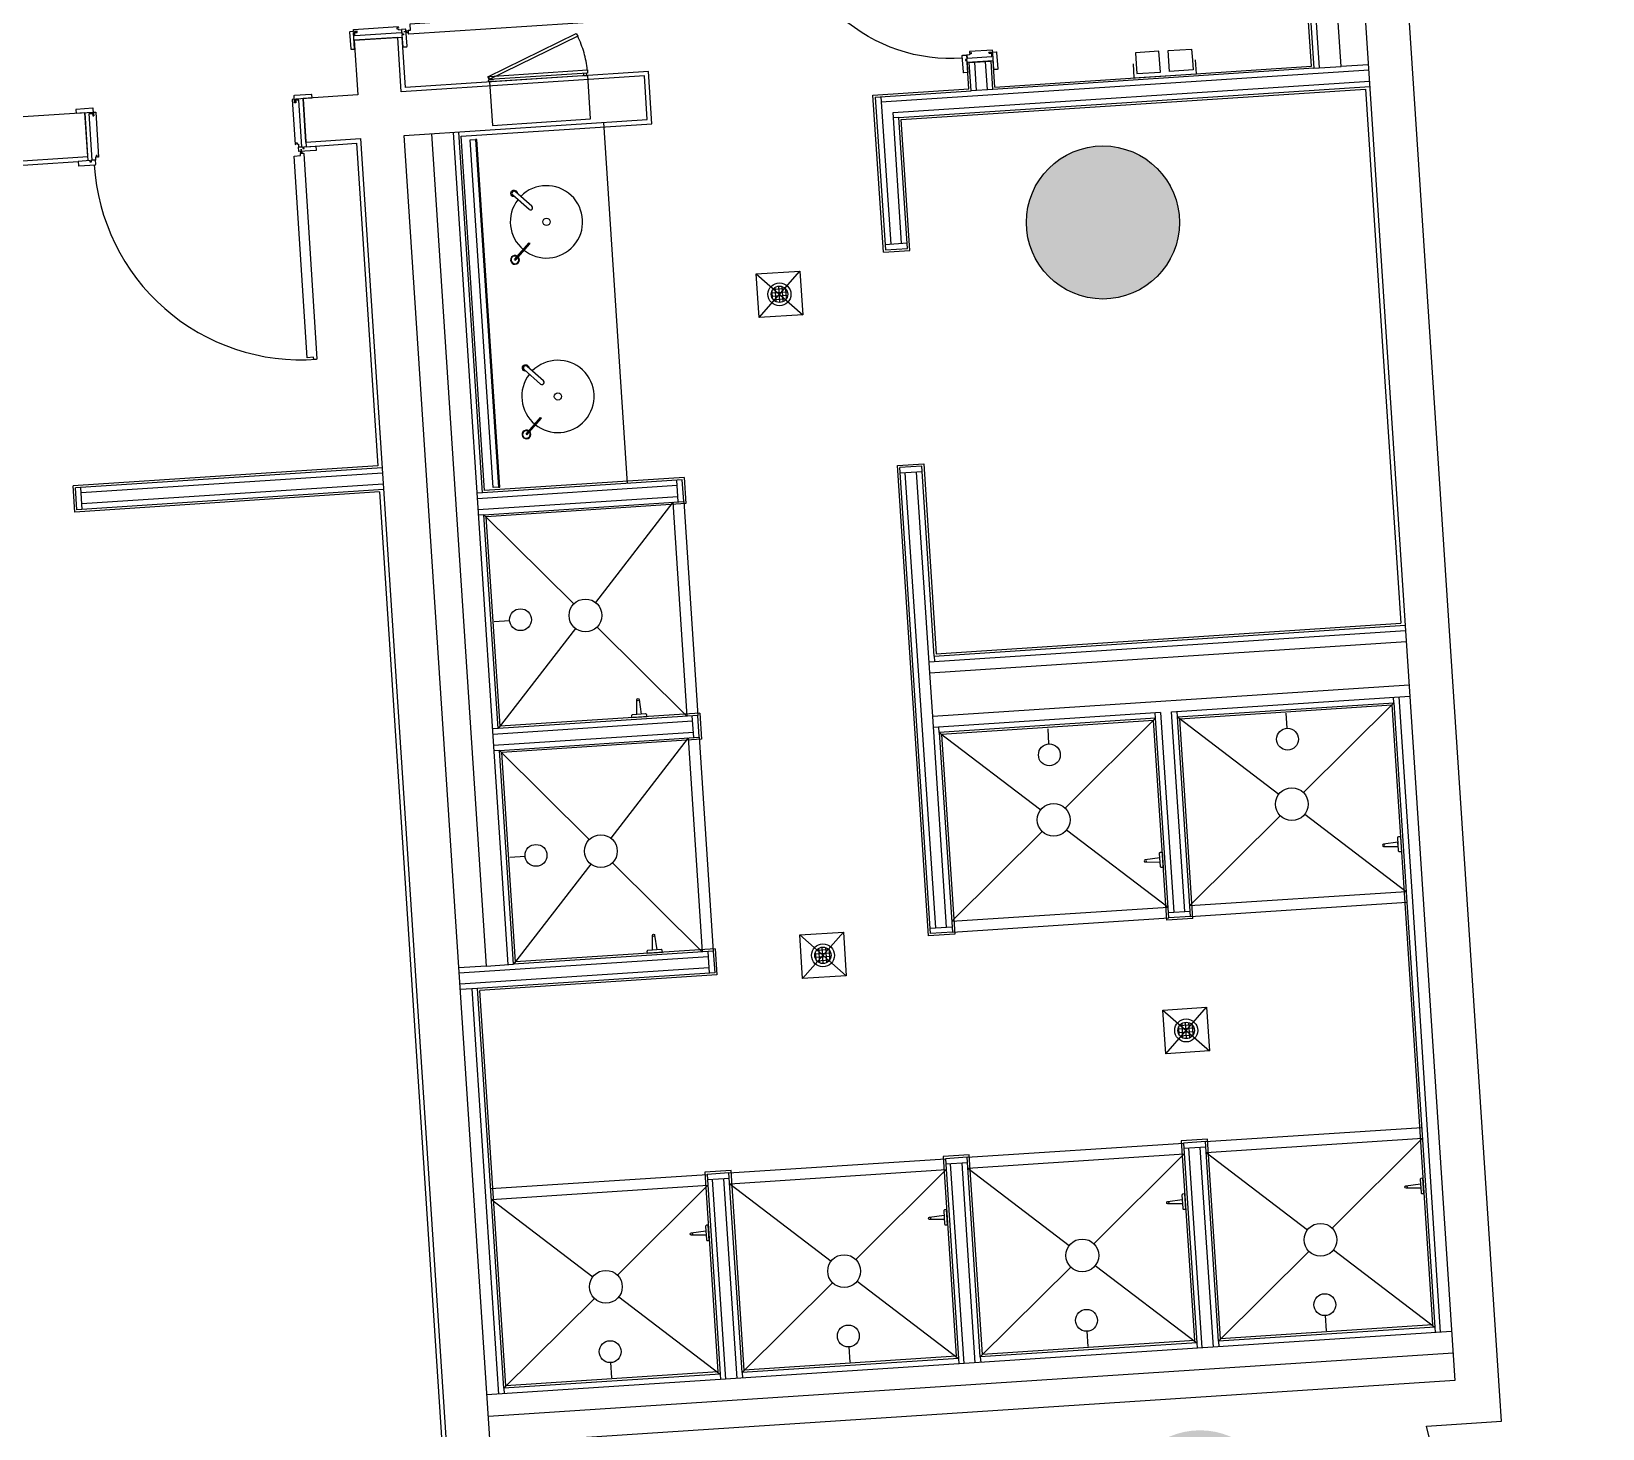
# Model space of a CAD drawing. Header units: centimetres. Extents: x 139057 to 200038, y 34824 to 80516.
# Drawn here: x 171964 to 172683, y 62950 to 63589 of the extents above; entities that cross this region are included whole.
import ezdxf

# ---------------------------------------------------------------- set-up
doc = ezdxf.new("R2010")
doc.units = ezdxf.units.CM
doc.header["$LTSCALE"] = 100
doc.linetypes.add('E1-E2-CHROOMS$0$HIDDEN2', pattern=[4.7625, 3.175, -1.5875])
doc.linetypes.add('TR2010', pattern=[3, 2, -1])
doc.layers.get('0').update_dxf_attribs({"lineweight": 0})
for name, color, linetype in [('0 Sanitari+Predisposizioni', 8, 'Continuous'), ('0.10', 8, 'Continuous'), ('0.10 Piastrelle', 8, 'Continuous'), ('0.15 E1-E2_Serramenti', 9, 'Continuous'), ('0.20 Cartongessi', 70, 'Continuous'), ('0.20 Cementi Armati', 4, 'Continuous'), ('0.20 Murature', 50, 'Continuous')]:
    doc.layers.add(name, color=color, linetype=linetype)
doc.layers.add('410_STRUTTURE_001-AM_0', color=7, linetype='Continuous', lineweight=0)

# ---------------------------------------------------------------- blocks, each defined once
blk = doc.blocks.new('A$C600728CF')
at = {"layer": '0.15 E1-E2_Serramenti', "ltscale": 50}
for p, q in [((18, 1045), (238, 1045)), ((237, 1025), (23, 1025.1)), ((23, 1025), (23, 1010)), ((23, 1010), (35, 1010)), ((35, 1010), (35, 1005)), ((224, 1005.5), (224, 1010)), ((224, 1010), (238, 1010)), ((237, 1010), (237, 1025)), ((267.1, 1016.9), (267.1, 1016.9)), ((35, 1005), (18, 1005)), ((18, 1005), (18, 995)), ((18, 995.1), (224, 995)), ((217, 1000.5), (217, 1005.5)), ((217, 1005.5), (224, 1005.5)), ((224, 1000.5), (217, 1000.5)), ((224, 995), (224, 1000.5)), ((18, 85), (18, 95)), ((18, 95), (224, 95)), ((35, 85), (18, 85)), ((23, 65), (23, 80)), ((23, 80), (35, 80)), ((35, 80), (35, 85)), ((224, 89.5), (217, 89.5)), ((217, 89.5), (217, 84.5)), ((217, 84.5), (224, 84.5)), ((224, 95), (224, 89.5)), ((224, 84.5), (224, 80)), ((224, 80), (238, 80)), ((237, 80), (237, 65)), ((244, 80), (244, 80)), ((18, 45), (238, 45)), ((237, 65), (23, 65))]:
    blk.add_line(p, q, dxfattribs=at)
for points in [[(23, 1005), (35, 1005), (2, 1005, -0.414214), (0, 1007), (0, 1083, -0.414214), (2, 1085), (18, 1085), (18, 1010), (35, 1010)], [(23, 85), (35, 85), (2, 85, 0.414214), (0, 83), (0, 7, 0.414214), (2, 5), (18, 5), (18, 80), (35, 80)]]:
    blk.add_lwpolyline(points, format="xyb", dxfattribs=at)
for points in [[(238, 1090), (256, 1090, -0.414214), (258, 1088), (258, 1012, -0.414214), (256, 1010), (238, 1010), (238, 1030), (245, 1030), (245, 1035), (238, 1035)], [(247.3, 1022), (247.3, 1021), (258.7, 1020.9, -0.035862), (258.7, 1021.9)], [(267.1, 1016.9), (267.1, 1029.8, -0.414214), (269.1, 1031.8), (1209.1, 1031.6, -0.414214), (1211.1, 1029.6), (1211.1, 1016.7), (1201.1, 1016.7), (1201.1, 987.6), (277.1, 987.8), (277.1, 1016.9)], [(238, 0), (256, 0, 0.414214), (258, 2), (258, 78, 0.414214), (256, 80), (238, 80), (238, 60), (245, 60), (245, 55), (238, 55)]]:
    blk.add_lwpolyline(points, format="xyb", close=True, dxfattribs=at)
blk.add_circle((262.6, 1021.4), 4, dxfattribs=at)
blk.add_arc((262.9, 1021.2), 948.3, 269.70723, 0.50642, dxfattribs=at)
blk = doc.blocks.new('A$C44967BD0')
at = {"layer": '0.15 E1-E2_Serramenti', "ltscale": 50}
for p, q in [((18, 845), (138, 845)), ((35, 805), (18, 805)), ((18, 805), (18, 795)), ((18, 795), (124, 795)), ((137, 825), (23, 825)), ((23, 825), (23, 810)), ((23, 810), (35, 810)), ((35, 810), (35, 805)), ((117, 800.5), (117, 805.5)), ((117, 805.5), (124, 805.5)), ((124, 800.5), (117, 800.5)), ((124, 805.5), (124, 810)), ((124, 810), (138, 810)), ((124, 795), (124, 800.5)), ((137, 810), (137, 825)), ((167.1, 816.9), (167.1, 816.9)), ((18, 85), (18, 95)), ((18, 95), (124, 95)), ((35, 85), (18, 85)), ((23, 65), (23, 80)), ((23, 80), (35, 80)), ((35, 80), (35, 85)), ((124, 89.5), (117, 89.5)), ((117, 89.5), (117, 84.5)), ((117, 84.5), (124, 84.5)), ((124, 95), (124, 89.5)), ((124, 84.5), (124, 80)), ((124, 80), (138, 80)), ((137, 80), (137, 65)), ((144, 80), (144, 80)), ((18, 45), (138, 45)), ((137, 65), (23, 65))]:
    blk.add_line(p, q, dxfattribs=at)
for points in [[(23, 805), (35, 805), (2, 805, -0.414214), (0, 807), (0.1, 883, -0.414214), (2.1, 885), (18.1, 885), (18, 810), (35, 810)], [(23, 85), (35, 85), (2, 85, 0.414214), (0, 83), (0, 7, 0.414214), (2, 5), (18, 5), (18, 80), (35, 80)]]:
    blk.add_lwpolyline(points, format="xyb", dxfattribs=at)
for points in [[(138, 890), (156, 890, -0.414214), (158, 888), (158, 812, -0.414214), (156, 810), (138, 810), (138, 830), (145, 830), (145, 835), (138, 835)], [(147.4, 821.9), (147.4, 820.9), (158.7, 820.9, -0.035862), (158.7, 821.9)], [(167.1, 816.9), (167.1, 829.8, -0.414214), (169.1, 831.8), (915.1, 831.6, -0.414214), (917.1, 829.6), (917.1, 816.7), (907.1, 816.7), (907.1, 787.6), (177.1, 787.8), (177.1, 816.9)], [(138, 0), (156, 0, 0.414214), (158, 2), (158, 78, 0.414214), (156, 80), (138, 80), (138, 60), (145, 60), (145, 55), (138, 55)]]:
    blk.add_lwpolyline(points, format="xyb", close=True, dxfattribs=at)
blk.add_circle((162.7, 821.4), 4, dxfattribs=at)
blk.add_arc((162.7, 821.4), 754.5, 269.64726, 0.64924, dxfattribs=at)
blk = doc.blocks.new('E1-E2-CHROOMS$0$lavabo')
at = {"layer": '0 Sanitari+Predisposizioni'}
for p, q in [((-162.1, 463.9), (-165.9, 460.4)), ((-165.9, 460.4), (-94.7, 389.1)), ((-162.1, 463.9), (-91, 392.8)), ((61.6, 382.7), (132.2, 453.2)), ((75.8, 368.5), (146.3, 439.1)), ((-91, 392.8), (-94.7, 389.1))]:
    blk.add_line(p, q, dxfattribs=at)
blk.add_circle((0, 307), 16.6, dxfattribs=at)
for centre, radius, start, end in [((-164.1, 462.1), 20, 322.61047, 307.74093), ((-164.1, 462.1), 17.5, 323.7024, 306.70595), ((0, 307), 165.4, 48.43203, 41.49855), ((139.3, 446.1), 10, 45, 135), ((139.3, 446.1), 10, 315, 45), ((68.7, 375.6), 10, 134.99889, 314.9995)]:
    blk.add_arc(centre, radius, start, end, dxfattribs=at)
at = {"layer": '0 Sanitari+Predisposizioni', "extrusion": (-2.35755e-15, -1.78407e-14, -1)}
blk.add_ellipse((139.3, 446.1), major_axis=(8.7, 12.2), ratio=1, start_param=4.037992, end_param=8.856836, dxfattribs=at)
blk = doc.blocks.new('E1-E2-CHROOMS$0$hook')
blk.add_lwpolyline([(5, 80), (10, 13), (-10, 13), (-5, 80)])
blk.add_lwpolyline([(-35, 8), (-35, 0), (35, 0), (35, 8, 0.414214), (30, 13), (-30, 13, 0.414214)], format="xyb", close=True)
blk.add_circle((0, 80), 5)

msp = doc.modelspace()

# ---------------------------------------------------------------- hatches: boundary and pattern name
at = {"layer": '0.10'}
h = msp.add_hatch(dxfattribs=at)
h.set_pattern_fill('NET', color=256, scale=0.5, angle=230.53905, style=0)
h.set_pattern_definition([(183.762051857, (-1718481.9606, 3547485.8108), (0.1041606724, -1.58407916605), []), (273.762051857, (-1718481.9606, 3547485.8108), (1.58407916605, 0.1041606724), [])])
h.paths.add_polyline_path([(172309.93, 63468.84, -1), (172302.44, 63468.35, -1)])
h = msp.add_hatch(dxfattribs=at)
h.set_pattern_fill('NET', color=256, scale=0.5, angle=230.53905, style=0)
h.set_pattern_definition([(183.762051857, (-1718462.084, 3547183.5251), (0.1041606724, -1.58407916605), []), (273.762051857, (-1718462.084, 3547183.5251), (1.58407916605, 0.1041606724), [])])
h.paths.add_polyline_path([(172329.8, 63166.56, -1), (172322.32, 63166.07, -1)])
h = msp.add_hatch(dxfattribs=at)
h.set_pattern_fill('NET', color=256, scale=0.5, angle=230.53905, style=0)
h.set_pattern_definition([(183.762051857, (-1718296.0021, 3547149.1757), (0.1041606724, -1.58407916605), []), (273.762051857, (-1718296.0021, 3547149.1757), (1.58407916605, 0.1041606724), [])])
h.paths.add_polyline_path([(172495.88, 63132.21, -1), (172488.4, 63131.72, -1)])
at = {"layer": '410_STRUTTURE_001-AM_0'}
h = msp.add_hatch(color=256, dxfattribs=at)
h.paths.add_polyline_path([(170548.4, 67942.09), (170562.59, 67995.23), (170615.73, 67981.04), (170601.54, 67927.91)])
h.paths.add_polyline_path([(170478.06, 67321.22), (170492.25, 67374.36), (170545.39, 67360.17), (170531.2, 67307.03)])
h.paths.add_polyline_path([(170681.5, 67906.56), (170695.69, 67959.7), (170748.83, 67945.51), (170734.64, 67892.37)])
h.paths.add_polyline_path([(170352.07, 66791.64), (170366.26, 66844.78), (170313.12, 66858.97), (170298.93, 66805.83)])
h.paths.add_polyline_path([(170851.96, 66320.83), (170866.15, 66373.97), (170813.01, 66388.16), (170798.82, 66335.02)])
h.paths.add_polyline_path([(170233.98, 66560.95), (170246.88, 66609.26), (170198.57, 66622.15), (170185.68, 66573.85)])
h.paths.add_polyline_path([(170027.62, 65788.02), (170040.51, 65836.33), (169992.21, 65849.23), (169979.31, 65800.92)])
h.paths.add_polyline_path([(170330.97, 64078.41), (170345.15, 64131.55), (170292.01, 64145.74), (170277.83, 64092.6)])
h.paths.add_polyline_path([(169939.98, 65442.19), (169954.17, 65495.33), (169901.03, 65509.52), (169886.84, 65456.38)])
h.paths.add_polyline_path([(169827.92, 64813.92), (169842.11, 64867.06), (169788.97, 64881.25), (169774.78, 64828.11)])
h.paths.add_polyline_path([(169725.81, 64239.98), (169740, 64293.12), (169686.86, 64307.31), (169672.67, 64254.17)])
h.paths.add_polyline_path([(169710.85, 64183.95), (169671.88, 64251.39), (169671.9, 64251.27), (169657.71, 64198.14)])
h.paths.add_polyline_path([(170743.47, 65596.89), (170756.37, 65645.2), (170804.68, 65632.3), (170791.78, 65584)])
h.paths.add_polyline_path([(170638.14, 64065.88), (170640.39, 64120.83), (170585.43, 64123.08), (170583.18, 64068.12)])
h.paths.add_polyline_path([(170461.55, 64510.93), (170475.74, 64564.07), (170422.6, 64578.26), (170408.41, 64525.12)])
h.paths.add_polyline_path([(170685.06, 64781.88), (170699.25, 64835.02), (170646.11, 64849.2), (170631.92, 64796.07)])
h.paths.add_polyline_path([(170598.64, 64965.03), (170612.83, 65018.17), (170559.69, 65032.36), (170545.5, 64979.22)])
h.paths.add_polyline_path([(170580.81, 64010.17), (170583.06, 64065.13), (170638.02, 64062.88), (170635.77, 64007.92)])
h.paths.add_polyline_path([(170316.25, 64022.31), (170330.44, 64075.45), (170276.94, 64088.27), (170263.11, 64036.5)])
h.paths.add_polyline_path([(169617.52, 63634.29), (169631.71, 63687.42), (169578.57, 63701.61), (169564.38, 63648.47)])
h.paths.add_polyline_path([(169824.35, 62530.2), (169837.25, 62578.51), (169788.94, 62591.41), (169776.04, 62543.1)])
h.paths.add_polyline_path([(169916.15, 62894.64), (169969.29, 62880.45), (169983.48, 62933.59), (169930.34, 62947.77)])
h.paths.add_polyline_path([(170613.45, 63425.44), (170626.34, 63473.75), (170578.04, 63486.65), (170565.14, 63438.34)])
h.paths.add_polyline_path([(170146.62, 63467.8), (170160.81, 63520.94), (170107.67, 63535.13), (170093.48, 63481.99)])
h.paths.add_polyline_path([(170608.87, 62320.74), (170621.77, 62369.04), (170573.46, 62381.94), (170560.56, 62333.63)])
h.paths.add_polyline_path([(171142.51, 67725.83), (171156.7, 67778.97), (171209.84, 67764.78), (171195.65, 67711.64)])
h.paths.add_polyline_path([(170970.67, 67030.42), (170984.86, 67083.56), (171038, 67069.37), (171023.81, 67016.24)])
edge = h.paths.add_edge_path()
edge.add_arc((171939.42, 66525.14), 35, 0, 360)
edge = h.paths.add_edge_path()
edge.add_arc((172083.76, 67125.68), 35, 0, 360)
h.paths.add_polyline_path([(172225.45, 66505.87), (172254.6, 66498.78), (172268.76, 66557.09), (172239.61, 66564.17)])
h.paths.add_polyline_path([(172393.47, 66998.03), (172432.26, 66988.26), (172464.03, 67114.32), (172425.24, 67124.09)], flags=17)
h.paths.add_polyline_path([(171987.79, 67119.56), (172000.66, 67167.87), (171952.35, 67180.75), (171939.47, 67132.44)])
h.paths.add_polyline_path([(171841.36, 66514.8), (171852.17, 66563.61), (171803.36, 66574.43), (171792.54, 66525.62)])
edge = h.paths.add_edge_path()
edge.add_arc((171822.44, 65916.7), 35, 0, 360)
edge = h.paths.add_edge_path()
edge.add_arc((172254.92, 67717.19), 35, 0, 360)
h.paths.add_polyline_path([(172225.45, 66505.87), (172254.6, 66498.78), (172268.76, 66557.09), (172239.61, 66564.17)])
h.paths.add_polyline_path([(172093.63, 65861.02), (172123.15, 65855.66), (172133.87, 65914.69), (172104.36, 65920.05)])
h.paths.add_polyline_path([(172393.47, 66998.03), (172432.26, 66988.26), (172464.03, 67114.32), (172425.24, 67124.09)])
h.paths.add_polyline_path([(172134.58, 67636.14), (172149.21, 67683.95), (172101.4, 67698.58), (172086.77, 67650.77)])
h.paths.add_polyline_path([(171720.26, 65902.16), (171728.99, 65951.39), (171679.76, 65960.12), (171671.02, 65910.89)])
edge = h.paths.add_edge_path()
edge.add_line((169725.04, 64237.09), (169671.88, 64251.39))
edge.add_line((169710.85, 64183.95), (169725.04, 64237.09))
h = msp.add_hatch(color=256, dxfattribs=at)
h.paths.add_polyline_path([(173097.36, 66917.94, 1), (173132.36, 66917.94, 1)])
h.paths.add_polyline_path([(172464.03, 67114.32), (172425.24, 67124.09), (172393.47, 66998.03), (172432.26, 66988.26)])
h.paths.add_polyline_path([(172268.76, 66557.09), (172239.61, 66564.17), (172225.45, 66505.87), (172254.6, 66498.78)])
h.paths.add_polyline_path([(171904.42, 66525.14, 1), (171974.42, 66525.14, 1)])
h.paths.add_polyline_path([(171852.17, 66563.61), (171803.36, 66574.43), (171792.54, 66525.62), (171841.36, 66514.8)])
h.paths.add_polyline_path([(171939.47, 67132.44), (171987.79, 67119.56), (172000.66, 67167.87), (171952.35, 67180.75)])
h.paths.add_polyline_path([(172118.76, 67125.68, 1), (172048.76, 67125.68, 1)])
h.paths.add_polyline_path([(171575.4, 65289.12), (171624.96, 65282.49), (171631.59, 65332.05), (171582.03, 65338.68)])
h.paths.add_polyline_path([(171698.34, 65301.54, 1), (171768.34, 65301.54, 1)])
h.paths.add_polyline_path([(172000.85, 65311.96), (171999.49, 65287), (172079.39, 65282.7), (172080.74, 65307.66)])
h.paths.add_polyline_path([(172504.9, 65260.36, 1), (172469.9, 65260.36, 1)])
h.paths.add_polyline_path([(173206.68, 65219.17, 1), (173276.68, 65219.17, 1)])
h.paths.add_polyline_path([(173189.94, 64670.82, 1), (173259.94, 64670.82, 1)])
h.paths.add_polyline_path([(171897.35, 64618.35), (171927.33, 64617.1), (171929.81, 64677.05), (171899.84, 64678.29)])
h.paths.add_polyline_path([(171707.57, 64680.86, 1), (171637.57, 64680.86, 1)])
h.paths.add_polyline_path([(171506.14, 64661.2), (171555.94, 64656.7), (171560.44, 64706.5), (171510.64, 64711)])
h.paths.add_polyline_path([(171463.9, 64032.08), (171513.86, 64030.03), (171515.91, 64079.99), (171465.96, 64082.04)])
h.paths.add_polyline_path([(171511.7, 63977.08), (171513.74, 64027.04), (171463.78, 64029.08), (171461.74, 63979.12)])
h.paths.add_polyline_path([(171605.55, 64055.93, 1), (171675.55, 64055.93, 1)])
h.paths.add_polyline_path([(171905.94, 64101.37), (171880.96, 64102.36), (171877.69, 64022.42), (171902.67, 64021.44)])
h.paths.add_polyline_path([(173199.59, 64122.31, 1), (173269.59, 64122.31, 1)])
h.paths.add_polyline_path([(173235.58, 63574.89, 1), (173305.58, 63574.89, 1)])
h.paths.add_polyline_path([(172861.35, 63523.02), (172858.65, 63552.9), (172798.89, 63547.48), (172801.6, 63517.6)])
h.paths.add_polyline_path([(172419.06, 63501.44, 1), (172489.06, 63501.44, 1)])
h.paths.add_polyline_path([(171880.44, 63484.64), (171855.46, 63485.68), (171852.03, 63405.75), (171877.01, 63404.72)])
h.paths.add_polyline_path([(171602.63, 63428.01, 1), (171672.63, 63428.01, 1)])
h.paths.add_polyline_path([(171448.52, 63390.7), (171498.52, 63390.5), (171498.71, 63440.5), (171448.71, 63440.7)])
h.paths.add_polyline_path([(171461.02, 62750.1), (171510.98, 62752.08), (171509.01, 62802.04), (171459.05, 62800.06)])
h.paths.add_polyline_path([(171629.13, 62798.43, 1), (171699.13, 62798.43, 1)])
h.paths.add_polyline_path([(171855.47, 62863.54), (171830.51, 62864.96), (171825.83, 62785.1), (171850.79, 62783.68)])
h.paths.add_polyline_path([(172533.45, 62914.12, 1), (172463.45, 62914.12, 1)])
h.paths.add_polyline_path([(172926.57, 62958.35), (172922.47, 62988.07), (172863.03, 62979.86), (172867.13, 62950.14)])
h.paths.add_polyline_path([(173367.85, 63029.83, 1), (173297.85, 63029.83, 1)])
h.paths.add_polyline_path([(173386.24, 62488.39, 1), (173456.24, 62488.39, 1)])
h.paths.add_polyline_path([(172594.12, 62403.89), (172652.48, 62417.8), (172638.57, 62476.17), (172580.21, 62462.26)])
h.paths.add_polyline_path([(171941.76, 62169.42), (171966.3, 62174.16), (171951.22, 62252.73), (171926.68, 62247.98)])
h.paths.add_polyline_path([(171685.3, 62168.54, 1), (171755.3, 62168.54, 1)])
h.paths.add_polyline_path([(171551.44, 62111.48), (171547.29, 62161.31), (171497.46, 62157.15), (171501.62, 62107.32)])
h.paths.add_polyline_path([(171564.33, 61513.08), (171570.67, 61463.48), (171620.27, 61469.82), (171613.93, 61519.41)])
h.paths.add_polyline_path([(171635.86, 61377.34), (171643.11, 61348.23), (171691.62, 61360.31), (171684.37, 61389.42)])
h.paths.add_polyline_path([(171771.36, 61539.72, 1), (171841.36, 61539.72, 1)])
h.paths.add_polyline_path([(172069.21, 61642.9), (172044.67, 61638.15), (172059.75, 61559.58), (172084.29, 61564.33)])
h.paths.add_polyline_path([(171984.32, 61420.39), (172013.77, 61426.09), (172004.27, 61475.18), (171974.82, 61469.48)])
h.paths.add_polyline_path([(172512.5, 61527.43), (172483.04, 61521.73), (172492.54, 61472.64), (172521.99, 61478.34)])
h.paths.add_polyline_path([(172945.84, 61590.26), (172938.88, 61619.45), (172890.24, 61607.86), (172897.2, 61578.67)])
h.paths.add_polyline_path([(173500.56, 61951.83, 1), (173570.56, 61951.83, 1)])
h.paths.add_polyline_path([(173059.65, 61182.92), (173051.1, 61211.68), (173003.17, 61197.43), (173011.72, 61168.67)])
h.paths.add_polyline_path([(172597.97, 61085.68), (172568.51, 61079.98), (172578.01, 61030.89), (172607.46, 61036.59)])
h.paths.add_polyline_path([(172067.68, 60879.1), (172097.14, 60884.79), (172087.64, 60933.88), (172058.19, 60928.18)])
h.paths.add_polyline_path([(171730.99, 60780.44), (171780.23, 60789.13), (171771.54, 60838.37), (171722.3, 60829.68)])
h.paths.add_polyline_path([(171678.8, 60771.24), (171728.04, 60779.92), (171719.35, 60829.16), (171670.11, 60820.48)])
h.paths.add_polyline_path([(171771.47, 60289.02), (171781.96, 60240.13), (171830.84, 60250.62), (171820.36, 60299.51)])
h.paths.add_polyline_path([(171833.78, 60251.25), (171882.67, 60261.73), (171872.18, 60310.62), (171823.29, 60300.14)])
h.paths.add_polyline_path([(172186.65, 60419.6), (172157.2, 60413.9), (172166.7, 60364.81), (172196.15, 60370.51)])
h.paths.add_polyline_path([(172673.14, 60539.2), (172702.6, 60544.9), (172693.1, 60593.99), (172663.65, 60588.29)])
h.paths.add_polyline_path([(173205.4, 60730.58), (173195.63, 60758.94), (173148.36, 60742.66), (173158.13, 60714.3)])
h.paths.add_polyline_path([(173311.75, 60296.96), (173358.22, 60315.43), (173347.14, 60343.31), (173300.67, 60324.84)])
h.paths.add_polyline_path([(172771.85, 60186.98), (172742.4, 60181.28), (172751.89, 60132.19), (172781.35, 60137.89)])
h.paths.add_polyline_path([(172312.36, 59877.56), (172282.91, 59871.86), (172292.4, 59822.77), (172321.88, 59828.47)])
h.paths.add_polyline_path([(173368.34, 59347.78), (173346.19, 59403.54), (173290.42, 59381.4), (173312.57, 59325.62)])
h.paths.add_polyline_path([(174210.89, 59878.92, 1), (174280.89, 59878.92, 1)])
h.paths.add_polyline_path([(174066.11, 60383.73, 1), (173996.11, 60383.73, 1)])
h.paths.add_polyline_path([(173620.86, 58923.47, 1), (173550.86, 58923.47, 1)])
h.paths.add_polyline_path([(173884.86, 58386.58, 1), (173814.86, 58386.58, 1)])
h.paths.add_polyline_path([(174449.68, 59385.02, 1), (174519.68, 59385.02, 1)])
h.paths.add_polyline_path([(174781.94, 58903.16, 1), (174711.94, 58903.16, 1)])
h.paths.add_polyline_path([(175067.05, 58434.46, 1), (174997.05, 58434.46, 1)])
h.paths.add_polyline_path([(175304.37, 57980.02, 1), (175374.37, 57980.02, 1)])
h.paths.add_polyline_path([(175703.17, 57540.87, 1), (175633.17, 57540.87, 1)])
h.paths.add_polyline_path([(175196.31, 56374.7, 1), (175126.31, 56374.7, 1)])
h.paths.add_polyline_path([(176052.7, 57118.03, 1), (175982.7, 57118.03, 1)])
h.paths.add_polyline_path([(176488.74, 56567.52, 1), (176418.74, 56567.52, 1)])
h.paths.add_polyline_path([(176794.78, 55975.9, 1), (176864.78, 55975.9, 1)])
h.paths.add_polyline_path([(175491.63, 55908.34, 1), (175561.63, 55908.34, 1)])
h.paths.add_polyline_path([(177107.53, 55348.52, 1), (177177.53, 55348.52, 1)])
h.paths.add_polyline_path([(177367.67, 55079.58), (177360.98, 55098.42), (177342.13, 55091.73), (177348.83, 55072.88)])
h.paths.add_polyline_path([(177392.95, 55032.33), (177376.21, 55079.45), (177347.94, 55069.41), (177364.68, 55022.29)])
h.paths.add_polyline_path([(177483.46, 54775.83), (177493.5, 54747.56), (177540.62, 54764.3), (177530.58, 54792.57)])

# ---------------------------------------------------------------- linework, layer by layer
at = {"layer": '0 Sanitari+Predisposizioni'}
for p, q in [((172236.77, 63382.13, 0), (172225.92, 63547.15, 0)), ((172171.07, 63367.79, 0), (172212.12, 63327.02, 0)), ((172257.39, 63373.47, 0), (172222.03, 63327.67, 0)), ((172257.39, 63373.47, 0), (172263.82, 63275.68, 0)), ((172262.38, 63373.8, 0), (172268.81, 63276.01, 0)), ((172175.79, 63319, 0), (172182.77, 63319.46, 0)), ((172212.86, 63315.8, 0), (172177.5, 63270, 0)), ((172222.77, 63316.45, 0), (172263.82, 63275.68, 0)), ((172545.73, 63240.77, 0), (172587.08, 63281.85, 0)), ((172436.83, 63233.61, 0), (172478.17, 63274.69, 0)), ((172488.14, 63275.35, 0), (172534.51, 63240.03, 0)), ((172537.71, 63277.11, 0), (172538.17, 63270.12, 0)), ((172379.24, 63268.19, 0), (172425.61, 63232.87, 0)), ((172428.81, 63269.94, 0), (172429.26, 63262.96, 0)), ((172178.16, 63260.02, 0), (172219.21, 63219.25, 0)), ((172264.47, 63265.7, 0), (172229.12, 63219.9, 0)), ((172264.47, 63265.7, 0), (172270.9, 63167.91, 0)), ((172269.46, 63266.03, 0), (172275.89, 63168.24, 0)), ((172493.82, 63189.04, 0), (172535.16, 63230.12, 0)), ((172546.39, 63230.86, 0), (172592.75, 63195.54, 0)), ((172384.92, 63181.87, 0), (172426.26, 63222.96, 0)), ((172437.48, 63223.7, 0), (172483.85, 63188.38, 0)), ((172182.87, 63211.23, 0), (172189.86, 63211.69, 0)), ((172219.95, 63208.03, 0), (172184.59, 63162.24, 0)), ((172229.85, 63208.68, 0), (172270.9, 63167.91, 0)), ((172493.82, 63189.04, 0), (172592.75, 63195.54, 0)), ((172384.92, 63181.87, 0), (172483.85, 63188.38, 0)), ((172494.15, 63184.05, 0), (172593.08, 63190.55, 0)), ((172385.24, 63176.89, 0), (172484.18, 63183.39, 0)), ((172500.92, 63081.14, 0), (172599.86, 63087.65, 0)), ((172392.01, 63073.98, 0), (172490.94, 63080.49, 0)), ((172501.25, 63076.15, 0), (172600.18, 63082.66, 0)), ((172558.84, 63041.57, 0), (172600.18, 63082.66, 0)), ((172283.1, 63066.82, 0), (172382.03, 63073.33, 0)), ((172392.34, 63068.99, 0), (172491.27, 63075.5, 0)), ((172449.93, 63034.41, 0), (172491.27, 63075.5, 0)), ((172501.25, 63076.15, 0), (172547.62, 63040.83, 0)), ((172174.18, 63059.66, 0), (172273.12, 63066.16, 0)), ((172283.43, 63061.83, 0), (172382.36, 63068.34, 0)), ((172341.02, 63027.25, 0), (172382.36, 63068.34, 0)), ((172392.34, 63068.99, 0), (172438.71, 63033.67, 0)), ((172174.51, 63054.67, 0), (172273.45, 63061.18, 0)), ((172232.1, 63020.09, 0), (172273.45, 63061.18, 0)), ((172283.43, 63061.83, 0), (172329.79, 63026.51, 0)), ((172174.51, 63054.67, 0), (172220.88, 63019.35, 0)), ((172506.93, 62989.84, 0), (172548.27, 63030.93, 0)), ((172559.49, 63031.67, 0), (172605.86, 62996.35, 0)), ((172398.01, 62982.68, 0), (172439.36, 63023.77, 0)), ((172450.58, 63024.51, 0), (172496.95, 62989.19, 0)), ((172289.1, 62975.52, 0), (172330.44, 63016.61, 0)), ((172341.67, 63017.34, 0), (172388.03, 62982.02, 0)), ((172180.19, 62968.36, 0), (172221.53, 63009.44, 0)), ((172232.75, 63010.18, 0), (172279.12, 62974.86, 0)), ((172556.29, 62994.59, 0), (172555.84, 63001.58, 0)), ((172447.38, 62987.43, 0), (172446.92, 62994.41, 0)), ((172338.47, 62980.27, 0), (172338.01, 62987.25, 0)), ((172229.56, 62973.11, 0), (172229.1, 62980.09, 0))]:
    msp.add_line(p, q, dxfattribs=at)
at = {"layer": '0 Sanitari+Predisposizioni', "linetype": 'E1-E2-CHROOMS$0$HIDDEN2', "elevation": 0}
for points in [[(172469.27, 63573.96), (172469.56, 63569.53), (172480.33, 63570.23), (172479.71, 63579.74), (172468.94, 63579.03)], [(172494.97, 63575.65), (172495.26, 63571.22), (172484.49, 63570.51), (172483.86, 63580.01), (172494.63, 63580.72)]]:
    msp.add_lwpolyline(points, close=True, dxfattribs=at)
msp.add_lwpolyline([(172467.84, 63573.98), (172468.26, 63567.53), (172496.81, 63569.41), (172496.39, 63575.86)], dxfattribs=at)
at = {"layer": '0 Sanitari+Predisposizioni', "elevation": 0}
for points in [[(172175.27, 63380.17), (172164.81, 63539.21), (172167.21, 63539.36), (172177.67, 63380.33)], [(172178.26, 63380.37), (172167.81, 63539.4), (172167.21, 63539.36), (172177.67, 63380.33)]]:
    msp.add_lwpolyline(points, close=True, dxfattribs=at)
at = {"layer": '0 Sanitari+Predisposizioni'}
for centre, radius in [((172187.76, 63319.78, 0), 5), ((172217.45, 63321.74, 0), 7.5), ((172538.5, 63265.13, 0), 5), ((172429.59, 63257.97, 0), 5), ((172540.45, 63235.45, 0), 7.5), ((172431.54, 63228.28, 0), 7.5), ((172194.85, 63212.02, 0), 5), ((172224.53, 63213.97, 0), 7.5), ((172553.56, 63036.25, 0), 7.5), ((172444.64, 63029.09, 0), 7.5), ((172335.73, 63021.93, 0), 7.5), ((172226.82, 63014.77, 0), 7.5), ((172555.51, 63006.56, 0), 5), ((172446.59, 62999.4, 0), 5), ((172337.68, 62992.24, 0), 5), ((172228.77, 62985.08, 0), 5)]:
    msp.add_circle(centre, radius, dxfattribs=at)
at = {"layer": '0.10'}
for p, q in [((172295.55, 63477.92, 0.2), (172316.82, 63459.27, 0.2)), ((172296.86, 63457.96, 0.2), (172315.51, 63479.23, 0.2)), ((172315.43, 63175.63, 0.2), (172336.69, 63156.99, 0.2)), ((172316.74, 63155.68, 0.2), (172335.38, 63176.95, 0.2)), ((172481.51, 63141.28, 0.2), (172502.78, 63122.64, 0.2)), ((172482.82, 63121.33, 0.2), (172501.46, 63142.6, 0.2))]:
    msp.add_line(p, q, dxfattribs=at)
at = {"layer": '0.10', "elevation": 0.2}
for points in [[(172295.55, 63477.92), (172315.51, 63479.23), (172316.82, 63459.27), (172296.86, 63457.96)], [(172315.43, 63175.63), (172335.38, 63176.95), (172336.69, 63156.99), (172316.74, 63155.68)], [(172481.51, 63141.28), (172501.46, 63142.6), (172502.78, 63122.64), (172482.82, 63121.33)]]:
    msp.add_lwpolyline(points, close=True, dxfattribs=at)
at = {"layer": '0.10'}
for centre, radius in [((172306.18, 63468.6, 0.2), 5.25), ((172306.18, 63468.6, 0.2), 3.75), ((172326.06, 63166.31, 0.2), 5.25), ((172326.06, 63166.31, 0.2), 3.75), ((172492.14, 63131.96, 0.2), 5.25), ((172492.14, 63131.96, 0.2), 3.75)]:
    msp.add_circle(centre, radius, dxfattribs=at)
at = {"layer": '0.10 Piastrelle'}
for p, q in [((172549.41, 63572.87, 0), (172542.58, 63676.64, 0)), ((172135.12, 63563.23, 0), (172133.61, 63586.18, 0)), ((172246.31, 63570.54, 0), (172135.12, 63563.23, 0)), ((172247.89, 63546.59, 0), (172246.31, 63570.54, 0)), ((172392.75, 63562.56, 0), (172391.96, 63574.53, 0)), ((172404.72, 63563.35, 0), (172403.93, 63575.32, 0)), ((172404.72, 63563.35, 0), (172549.41, 63572.87, 0)), ((172348.91, 63559.68, 0), (172392.75, 63562.56, 0)), ((172361.81, 63548.5, 0), (172574.14, 63562.46, 0)), ((172574.14, 63562.46, 0), (172590.21, 63318.14, 0)), ((172353.77, 63487.86, 0), (172348.91, 63559.68, 0)), ((172365.75, 63488.64, 0), (172361.81, 63548.5, 0)), ((172160.7, 63540.86, 0), (172247.89, 63546.59, 0)), ((172171.35, 63378.83, 0), (172160.7, 63540.86, 0)), ((172089.78, 63536.08, 0), (172112.77, 63537.7, 0)), ((172112.77, 63537.7, 0), (172122.47, 63390.16, 0)), ((171890.54, 63523.13, 0), (171985.5, 63529.35, 0)), ((172353.77, 63487.86, 0), (172365.75, 63488.64, 0)), ((172122.47, 63390.16, 0), (171983.19, 63381.01, 0)), ((172360.19, 63390.25, 0), (172372.16, 63391.04, 0)), ((172374.33, 63175.17, 0), (172360.19, 63390.25, 0)), ((172372.16, 63391.04, 0), (172377.88, 63304.18, 0)), ((172262.65, 63384.84, 0), (172171.35, 63378.83, 0)), ((172262.65, 63384.84, 0), (172263.44, 63372.86, 0)), ((171983.98, 63369.03, 0), (171983.19, 63381.01, 0)), ((172123.26, 63378.19, 0), (171983.98, 63369.03, 0)), ((172123.26, 63378.19, 0), (172153.42, 62919.5, 0)), ((172263.44, 63372.86, 0), (172172.14, 63366.86, 0)), ((172178.44, 63271.07, 0), (172172.14, 63366.86, 0)), ((172377.88, 63304.18, 0), (172590.21, 63318.14, 0)), ((172269.74, 63277.07, 0), (172178.44, 63271.07, 0)), ((172269.74, 63277.07, 0), (172270.53, 63265.1, 0)), ((172489.22, 63274.42, 0), (172586.15, 63280.79, 0)), ((172495.22, 63183.11, 0), (172489.22, 63274.42, 0)), ((172586.15, 63280.79, 0), (172604.8, 62997.28, 0)), ((172477.24, 63273.63, 0), (172380.3, 63267.26, 0)), ((172380.3, 63267.26, 0), (172386.31, 63175.95, 0)), ((172483.25, 63182.33, 0), (172477.24, 63273.63, 0)), ((172270.53, 63265.1, 0), (172179.22, 63259.09, 0)), ((172185.52, 63163.3, 0), (172179.22, 63259.09, 0)), ((172495.22, 63183.11, 0), (172483.25, 63182.33, 0)), ((172386.31, 63175.95, 0), (172374.33, 63175.17, 0)), ((172276.83, 63169.3, 0), (172185.52, 63163.3, 0)), ((172276.83, 63169.3, 0), (172277.61, 63157.33, 0)), ((172277.61, 63157.33, 0), (172169.23, 63150.2, 0)), ((172181.12, 62969.42, 0), (172169.23, 63150.2, 0)), ((172501.85, 63082.21, 0), (172489.88, 63081.42, 0)), ((172489.88, 63081.42, 0), (172495.88, 62990.12, 0)), ((172507.86, 62990.9, 0), (172501.85, 63082.21, 0)), ((172392.94, 63075.05, 0), (172380.97, 63074.26, 0)), ((172380.97, 63074.26, 0), (172386.97, 62982.96, 0)), ((172398.95, 62983.74, 0), (172392.94, 63075.05, 0)), ((172284.03, 63067.88, 0), (172272.06, 63067.1, 0)), ((172272.06, 63067.1, 0), (172278.06, 62975.79, 0)), ((172290.03, 62976.58, 0), (172284.03, 63067.88, 0)), ((172604.8, 62997.28, 0), (172507.86, 62990.9, 0)), ((172495.88, 62990.12, 0), (172398.95, 62983.74, 0)), ((172386.97, 62982.96, 0), (172290.03, 62976.58, 0)), ((172278.06, 62975.79, 0), (172181.12, 62969.42, 0))]:
    msp.add_line(p, q, dxfattribs=at)
at = {"layer": '0.15 E1-E2_Serramenti', "color": 57, "linetype": 'TR2010', "elevation": 0}
msp.add_lwpolyline([(172213.93, 63586.57), (172173.52, 63566.76), (172172.86, 63568.11), (172213.27, 63587.92)], close=True, dxfattribs=at)
at = {"layer": '0.15 E1-E2_Serramenti', "elevation": 0}
for points in [[(172218.43, 63569.71), (172173.52, 63566.76), (172173.43, 63568.26), (172218.33, 63571.21)], [(172173.59, 63565.76), (172174.9, 63545.8), (172219.81, 63548.76), (172218.49, 63568.71)]]:
    msp.add_lwpolyline(points, close=True, dxfattribs=at)
msp.add_lwpolyline([(172218.09, 63568.69), (172218.02, 63569.68), (172216.53, 63569.59), (172216.59, 63568.59), (172218.09, 63568.69)], dxfattribs=at)
for points in [[(172173.66, 63565.77, -1), (172173.6, 63566.76), (172175.49, 63566.89)], [(172175.56, 63565.89), (172173.66, 63565.77, -0.414214)]]:
    msp.add_lwpolyline(points, format="xyb", dxfattribs=at)
at = {"layer": '0.15 E1-E2_Serramenti', "color": 57, "linetype": 'TR2010'}
msp.add_arc((172173.61, 63566.76, 0), 44.92, 5.67922, 26.16515, dxfattribs=at)
at = {"layer": '0.20 Cartongessi'}
for p, q in [((172562.94, 63572.75, 0), (172548.38, 63794.27, 0)), ((172543.52, 63677.7, 0), (172550.47, 63571.93, 0)), ((172392.96, 63574.6, 0), (172402.94, 63575.25, 0)), ((172393.81, 63561.63, 0), (172392.96, 63574.6, 0)), ((172403.79, 63562.28, 0), (172402.94, 63575.25, 0)), ((172550.47, 63571.93, 0), (172403.79, 63562.28, 0)), ((172575.42, 63573.57, 0), (172562.94, 63572.75, 0)), ((172360.75, 63549.43, 0), (172576.07, 63563.59, 0)), ((172396.3, 63561.79, 0), (172396.3, 63561.79, 0)), ((172349.98, 63558.74, 0), (172354.7, 63488.92, 0)), ((172364.69, 63489.58, 0), (172360.75, 63549.43, 0)), ((172147.09, 63541.97, 0), (172172.12, 63161.42, 0)), ((172170.42, 63377.77, 0), (172159.57, 63542.79, 0)), ((172354.7, 63488.92, 0), (172364.69, 63489.58, 0)), ((172371.23, 63389.97, 0), (172361.25, 63389.32, 0)), ((172376.94, 63303.11, 0), (172371.23, 63389.97, 0)), ((172124.54, 63389.3, 0), (171984.26, 63380.08, 0)), ((172261.72, 63383.77, 0), (172170.42, 63377.77, 0)), ((172262.38, 63373.8, 0), (172261.72, 63383.77, 0)), ((171984.91, 63370.1, 0), (171984.26, 63380.07, 0)), ((172125.2, 63379.32, 0), (171984.91, 63370.1, 0)), ((172171.07, 63367.79, 0), (172262.38, 63373.8, 0)), ((172177.5, 63270, 0), (172171.07, 63367.79, 0)), ((172374.94, 63295.46, 0), (172592.76, 63309.79, 0)), ((172376.25, 63275.51, 0), (172374.94, 63295.46, 0)), ((172594.07, 63289.83, 0), (172376.25, 63275.51, 0)), ((172488.15, 63275.35, 0), (172587.08, 63281.85, 0)), ((172587.08, 63281.85, 0), (172593.08, 63190.55, 0)), ((172268.81, 63276.01, 0), (172177.5, 63270, 0)), ((172269.46, 63266.03, 0), (172268.81, 63276.01, 0)), ((172478.17, 63274.69, 0), (172379.24, 63268.19, 0)), ((172484.18, 63183.39, 0), (172478.17, 63274.69, 0)), ((172494.16, 63184.05, 0), (172488.15, 63275.35, 0)), ((172379.24, 63268.19, 0), (172385.24, 63176.89, 0)), ((172178.16, 63260.02, 0), (172269.46, 63266.03, 0)), ((172184.59, 63162.24, 0), (172178.16, 63260.02, 0)), ((172593.08, 63190.55, 0), (172605.86, 62996.35, 0)), ((172494.16, 63184.05, 0), (172484.18, 63183.39, 0)), ((172385.24, 63176.89, 0), (172375.26, 63176.23, 0)), ((172275.89, 63168.24, 0), (172184.59, 63162.24, 0)), ((172275.89, 63168.24, 0), (172276.55, 63158.26, 0)), ((172172.12, 63161.42, 0), (172159.62, 63160.59, 0)), ((172276.55, 63158.26, 0), (172168.17, 63151.13, 0)), ((172180.19, 62968.36, 0), (172168.17, 63151.13, 0)), ((172500.92, 63081.14, 0), (172490.94, 63080.49, 0)), ((172490.94, 63080.49, 0), (172496.95, 62989.19, 0)), ((172506.93, 62989.84, 0), (172500.92, 63081.14, 0)), ((172392.01, 63073.98, 0), (172382.03, 63073.33, 0)), ((172382.03, 63073.33, 0), (172388.03, 62982.02, 0)), ((172398.01, 62982.68, 0), (172392.01, 63073.98, 0)), ((172283.1, 63066.82, 0), (172273.12, 63066.16, 0)), ((172273.12, 63066.16, 0), (172279.12, 62974.86, 0)), ((172289.1, 62975.52, 0), (172283.1, 63066.82, 0)), ((172605.86, 62996.35, 0), (172506.93, 62989.84, 0)), ((172496.95, 62989.19, 0), (172398.01, 62982.68, 0)), ((172614.16, 62984.37, 0), (172173.11, 62955.36, 0)), ((172388.03, 62982.02, 0), (172289.1, 62975.52, 0)), ((172279.12, 62974.86, 0), (172180.19, 62968.36, 0))]:
    msp.add_line(p, q, dxfattribs=at)
at = {"layer": '0.20 Cartongessi', "color": 8}
for p, q in [((172546.01, 63677.87, 0), (172552.97, 63572.09, 0)), ((172575.58, 63571.08, 0), (172352.64, 63556.42, 0)), ((172396.3, 63561.79, 0), (172395.45, 63574.76, 0)), ((172401.29, 63562.12, 0), (172400.44, 63575.09, 0)), ((172550.47, 63571.93, 0), (172562.94, 63572.75, 0)), ((172358.09, 63551.76, 0), (172575.91, 63566.08, 0)), ((172403.79, 63562.28, 0), (172393.81, 63561.63, 0)), ((172352.47, 63558.91, 0), (172357.03, 63491.58, 0)), ((172362.03, 63491.91, 0), (172358.09, 63551.76, 0)), ((172360.75, 63549.43, 0), (172358.25, 63549.27, 0)), ((172182.1, 63162.07, 0), (172157.07, 63542.63, 0)), ((172354.54, 63491.41, 0), (172364.52, 63492.07, 0)), ((172362.19, 63489.41, 0), (172362.19, 63489.41, 0)), ((172124.7, 63386.8, 0), (171986.91, 63377.74, 0)), ((172259.88, 63373.63, 0), (172259.23, 63383.61, 0)), ((172371.4, 63387.48, 0), (172361.42, 63386.82, 0)), ((172363.5, 63386.96, 0), (172377.59, 63178.89, 0)), ((172374.94, 63295.46, 0), (172368.89, 63387.31, 0)), ((171987.4, 63370.26, 0), (171986.75, 63380.24, 0)), ((172125.03, 63381.81, 0), (171987.24, 63372.76, 0)), ((172170.42, 63377.77, 0), (172167.92, 63377.61, 0)), ((172259.39, 63381.12, 0), (172168.09, 63375.11, 0)), ((172168.42, 63370.12, 0), (172259.72, 63376.13, 0)), ((172171.07, 63367.79, 0), (172168.58, 63367.63, 0)), ((172376.94, 63303.11, 0), (172377.11, 63300.62, 0)), ((172485.49, 63277.68, 0), (172594.4, 63284.84, 0)), ((172587.08, 63281.85, 0), (172586.91, 63284.35, 0)), ((172589.41, 63284.51, 0), (172595.41, 63193.21, 0)), ((172266.97, 63265.86, 0), (172266.31, 63275.84, 0)), ((172382.59, 63179.22, 0), (172376.25, 63275.51, 0)), ((172480.32, 63277.34, 0), (172376.58, 63270.52, 0)), ((172478.17, 63274.69, 0), (172478.01, 63277.19, 0)), ((172480.32, 63277.34, 0), (172486.5, 63186.05, 0)), ((172491.5, 63186.38, 0), (172485.49, 63277.68, 0)), ((172488.15, 63275.35, 0), (172487.99, 63277.84, 0)), ((172177.5, 63270, 0), (172175.01, 63269.84, 0)), ((172266.48, 63273.35, 0), (172175.17, 63267.34, 0)), ((172175.5, 63262.36, 0), (172266.8, 63268.36, 0)), ((172379.24, 63268.19, 0), (172379.08, 63270.68, 0)), ((172178.16, 63260.02, 0), (172175.67, 63259.86, 0)), ((172595.41, 63193.21, 0), (172608.28, 62994, 0)), ((172484.01, 63185.89, 0), (172493.99, 63186.54, 0)), ((172375.1, 63178.72, 0), (172385.08, 63179.38, 0)), ((172273.4, 63168.08, 0), (172274.05, 63158.1, 0)), ((172273.56, 63165.58, 0), (172159.78, 63158.1, 0)), ((172273.89, 63160.59, 0), (172160.11, 63153.11, 0)), ((172172.12, 63161.42, 0), (172184.59, 63162.24, 0)), ((172168.17, 63151.13, 0), (172160.27, 63150.62, 0)), ((172177.85, 62965.7, 0), (172165.66, 63150.97, 0)), ((172501.09, 63078.65, 0), (172491.11, 63077.99, 0)), ((172493.19, 63078.13, 0), (172499.37, 62986.84, 0)), ((172504.59, 62987.18, 0), (172498.58, 63078.49, 0)), ((172392.17, 63071.49, 0), (172382.2, 63070.83, 0)), ((172384.27, 63070.97, 0), (172390.46, 62979.68, 0)), ((172395.68, 62980.02, 0), (172389.67, 63071.32, 0)), ((172283.26, 63064.33, 0), (172273.28, 63063.67, 0)), ((172275.36, 63063.81, 0), (172281.54, 62972.52, 0)), ((172286.77, 62972.86, 0), (172280.76, 63064.16, 0)), ((172613.5, 62994.34, 0), (172172.45, 62965.34, 0)), ((172605.86, 62996.35, 0), (172606.02, 62993.85, 0)), ((172496.95, 62989.19, 0), (172497.11, 62986.69, 0)), ((172506.93, 62989.84, 0), (172507.09, 62987.35, 0)), ((172388.03, 62982.02, 0), (172388.2, 62979.53, 0)), ((172398.01, 62982.68, 0), (172398.18, 62980.19, 0)), ((172279.12, 62974.86, 0), (172279.29, 62972.37, 0)), ((172289.1, 62975.52, 0), (172289.26, 62973.02, 0)), ((172180.19, 62968.36, 0), (172180.35, 62965.86, 0))]:
    msp.add_line(p, q, dxfattribs=at)
at = {"layer": '0.20 Cartongessi', "elevation": 0}
for points in [[(172396.3, 63561.79), (172396.3, 63561.79)], [(172349.98, 63558.74), (172393.81, 63561.63)], [(172375.26, 63176.23), (172361.25, 63389.32)], [(172376.94, 63303.11), (172592.27, 63317.27)]]:
    msp.add_lwpolyline(points, dxfattribs=at)
at = {"layer": '0.20 Cartongessi', "color": 8, "elevation": 0}
msp.add_lwpolyline([(172374.61, 63300.45), (172592.43, 63314.78)], dxfattribs=at)
at = {"layer": '0.20 Cementi Armati'}
msp.add_circle((172454.06, 63501.44, 0), 35, dxfattribs=at)
at = {"layer": '0.20 Murature'}
for p, q in [((172560.85, 63795.09, 0), (172614.98, 62971.89, 0)), ((172636.25, 62953.25, 0), (172580.81, 63796.4, 0)), ((172131.62, 63586.04, 0), (172111.68, 63584.74, 0)), ((172111.68, 63584.74, 0), (172113.33, 63559.79, 0)), ((172133.26, 63561.1, 0), (172131.62, 63586.04, 0)), ((172244.45, 63568.42, 0), (172133.26, 63561.1, 0)), ((172245.76, 63548.46, 0), (172244.45, 63568.42, 0)), ((172113.33, 63559.79, 0), (172088.33, 63558.13, 0)), ((172089.67, 63538.1, 0), (172088.33, 63558.13, 0)), ((171988.58, 63551.6, 0), (171877.91, 63544.35, 0)), ((171989.9, 63531.64, 0), (171988.58, 63551.6, 0)), ((172134.59, 63541.15, 0), (172245.76, 63548.46, 0)), ((172173.93, 62942.89, 0), (172134.59, 63541.15, 0)), ((172089.67, 63538.1, 0), (172114.63, 63539.83, 0)), ((172114.63, 63539.83, 0), (172155.28, 62921.62, 0)), ((171877.08, 63524.25, 0), (171989.9, 63531.64, 0)), ((172614.98, 62971.89, 0), (172173.93, 62942.89, 0)), ((172602.09, 62951, 0), (172636.25, 62953.25, 0)), ((172670.56, 62663.69, 0), (172602.09, 62951, 0))]:
    msp.add_line(p, q, dxfattribs=at)
at = {"layer": '410_STRUTTURE_001-AM_0'}
msp.add_circle((172454.06, 63501.44, 0), 35, dxfattribs=at)

# ---------------------------------------------------------------- block references
at = {"layer": '0 Sanitari+Predisposizioni', "xscale": 0.1, "yscale": 0.1, "zscale": 0.1, "rotation": 93.76202653714992}
for p in [(172230.28, 63503.74, 0), (172235.53, 63423.91, 0)]:
    msp.add_blockref('E1-E2-CHROOMS$0$lavabo', p, dxfattribs=at)
at = {"layer": '0 Sanitari+Predisposizioni', "extrusion": (5.48153e-16, -1.01362e-17, -1), "xscale": -0.1, "yscale": 0.1, "zscale": -0.1, "rotation": 356.2379447136728}
for p in [(-172242.05, 63275.25, 0), (-172249.14, 63167.48, 0)]:
    msp.add_blockref('E1-E2-CHROOMS$0$hook', p, dxfattribs=at)
at = {"layer": '0 Sanitari+Predisposizioni', "extrusion": (-3.60999e-17, 5.49008e-16, -1), "xscale": 0.1, "yscale": 0.1, "zscale": -0.09999999999999998, "rotation": 266.2379445855512}
for p in [(-172590.33, 63217.18, 0), (-172481.43, 63210.02, 0)]:
    msp.add_blockref('E1-E2-CHROOMS$0$hook', p, dxfattribs=at)
at = {"layer": '0 Sanitari+Predisposizioni', "extrusion": (3.60999e-17, -5.49008e-16, -1), "xscale": -0.1, "yscale": 0.1, "zscale": -0.1, "rotation": 266.2379463983251}
for p in [(-172600.61, 63060.89, 0), (-172491.7, 63053.73, 0), (-172382.79, 63046.57, 0), (-172273.88, 63039.41, 0)]:
    msp.add_blockref('E1-E2-CHROOMS$0$hook', p, dxfattribs=at)
at = {"layer": '0.15 E1-E2_Serramenti', "ltscale": 50, "yscale": 0.1, "zscale": 0.1}
for name, p, xscale, rotation in [('A$C600728CF', (172103.05, 63688.9, 0), -0.1, 183.750194626159), ('A$C44967BD0', (172406.03, 63570.94, 0), -0.1, 3.759714252416657), ('A$C600728CF', (171983.96, 63553.11, 0), 0.1, 273.6877922467833)]:
    msp.add_blockref(name, p, dxfattribs=dict(at, xscale=xscale, rotation=rotation))

doc.saveas('drawing.dxf')
